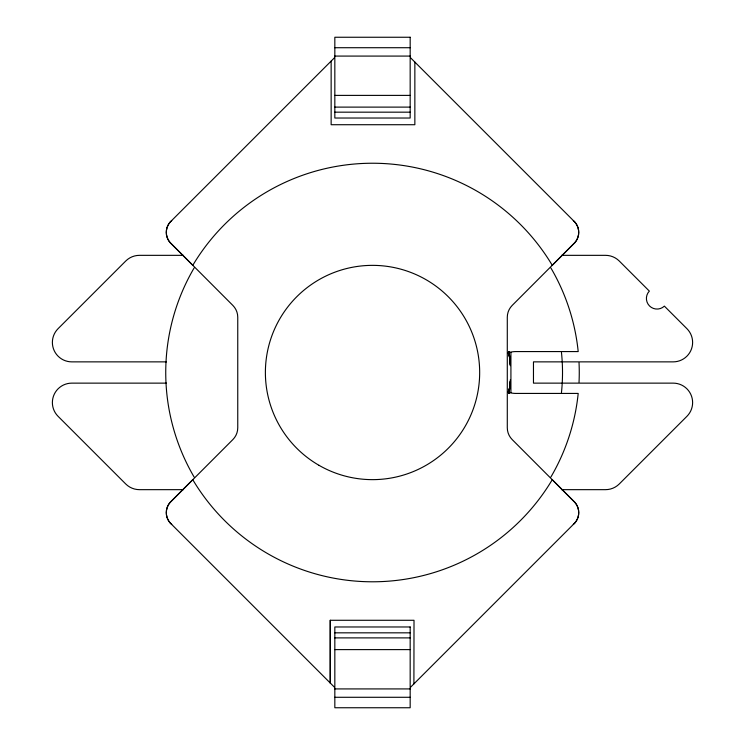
<?xml version="1.0" encoding="UTF-8"?>
<svg xmlns="http://www.w3.org/2000/svg" width="745" height="745" viewBox="0 0 745 745"><rect width="100%" height="100%" fill="white"/><g stroke="black" fill="none" stroke-linecap="round" stroke-linejoin="round"><path stroke-width="1.12" d="M509.152 392.298L510.381 379.708M509.068 393.071L510.325 381.412M510.241 381.608L508.956 393.388L510.139 383.908M508.928 392.885L510.12 383.079M510.148 383.554L508.975 393.071L509.654 388.722M510.027 384.737L508.91 393.164L509.971 385.584M508.779 393.183L509.748 386.441M508.984 392.783L509.925 386.292M509.72 387.27L508.928 392.513L509.478 389.356M508.9 393.49L509.468 390.222M410.532 57.756L573.324 220.529A15.654 15.654 0 0 1 573.305 244.183L552.25 265.304A209.27 209.27 0 0 0 192.806 265.285L171.695 244.202A15.654 15.654 0 0 1 171.695 220.529L334.486 57.756M410.532 687.244L573.305 524.471A15.654 15.654 0 0 0 573.305 500.798L512.197 439.587A16.744 16.744 0 0 1 507.289 427.751L507.289 317.249A16.744 16.744 0 0 1 512.197 305.413L573.296 244.192A15.654 15.654 0 0 0 573.296 220.52M334.831 47.717L410.169 47.717M334.831 56.08L410.169 56.08M334.831 95.388L410.169 95.388M334.831 107.112L410.169 107.112M334.831 112.169L410.169 112.169M183.419 255.339L139.473 255.339A19.435 19.435 0 0 0 125.728 261.029L58.073 328.685A19.435 19.435 0 0 0 71.818 361.865L166.498 361.865M561.581 255.339L605.527 255.339A19.435 19.435 0 0 1 619.272 261.029L649.342 291.099A10.635 10.635 0 0 0 649.519 305.962A10.635 10.635 0 0 0 664.372 306.13L686.927 328.685A19.435 19.435 0 0 1 673.182 361.865L533.467 361.865L533.467 383.135L673.182 383.135A19.435 19.435 0 0 1 686.927 416.315L619.272 483.971A19.435 19.435 0 0 1 605.527 489.661L561.581 489.661M166.498 383.135L71.818 383.135A19.435 19.435 0 0 0 58.073 416.315L125.728 483.971A19.435 19.435 0 0 0 139.473 489.661L183.419 489.661M334.831 632.831L410.169 632.831M334.831 637.888L410.169 637.888M334.831 649.612L410.169 649.612M334.831 688.92L410.169 688.92M334.831 697.283L410.169 697.283M171.741 220.501A15.654 15.654 0 0 0 171.741 244.183L232.85 305.413A16.744 16.744 0 0 1 237.757 317.249L237.757 427.751A16.744 16.744 0 0 1 232.85 439.587L171.722 500.798A15.654 15.654 0 0 0 171.722 524.471L334.486 687.244M508.844 351.593L509.692 356.995M508.947 352.487L509.766 357.907M509.878 358.252L509.031 352.515L509.766 359.36M508.863 352.012L509.822 358.541M508.891 351.714L510.046 360.496L509.068 352.571M509.003 351.957L510.195 361.716M509.04 352.394L510.176 361.874M508.891 351.789L509.748 359.481M510.008 361.651L510.25 363.942M509.198 352.795L510.427 365.395M509.301 353.512L510.409 365.031M509.217 353.698L510.344 365.702M510.921 352.264L510.921 392.736M414.853 62.049L414.853 124.722L331.143 124.722L331.143 61.109M413.903 683.891L414.015 620.278L330.193 620.278L330.193 682.951M330.305 620.278L330.305 683.053M561.451 352.394A190.012 190.012 0 0 1 561.451 392.606M579.033 362.759A206.756 206.756 0 0 1 579.033 382.241M550.881 477.042A206.756 206.756 0 0 0 578.195 393.425L515.642 393.425A20.925 20.925 0 0 1 507.941 391.954M194.119 477.042A206.756 206.756 0 0 1 194.119 267.958M550.881 267.949A206.756 206.756 0 0 1 578.195 351.575L515.642 351.575A20.925 20.925 0 0 0 507.941 353.046M171.722 524.499A15.654 15.654 0 0 1 171.722 500.817L192.778 479.715A209.27 209.27 0 0 0 552.241 479.715L573.305 500.798A15.654 15.654 0 0 1 573.305 524.499M410.169 37.25L334.831 37.25L334.831 118.027L410.169 118.027L410.169 37.25M410.169 626.973L334.831 626.973L334.831 707.75L410.169 707.75L410.169 626.973M318.953 465.29A107.15 107.15 0 0 0 479.668 372.5A107.15 107.15 0 0 0 318.953 279.71A107.15 107.15 0 0 0 318.953 465.29"/></g></svg>
